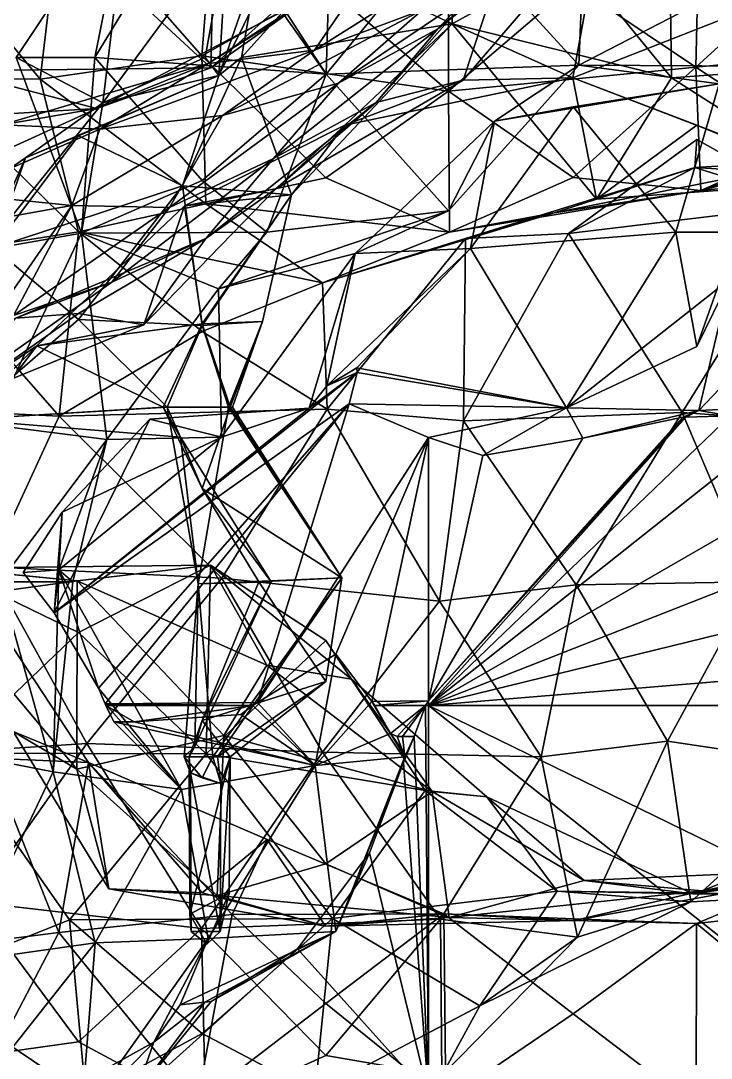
# Model space of a CAD drawing. Extents: x 290034 to 295698, y 4553723 to 4561693.
# Drawn here: x 291678.5 to 291748.8, y 4554154.4 to 4554260.2 of the extents above; entities that cross this region are included whole.
import ezdxf

# ---------------------------------------------------------------- set-up
doc = ezdxf.new("R2010")
doc.units = 0
doc.layers.add('Au_ppm_Pref_-_0_2', color=7, linetype='CONTINUOUS')

msp = doc.modelspace()

# ---------------------------------------------------------------- linework, layer by layer
at = {"layer": 'Au_ppm_Pref_-_0_2'}
for points in [[(291697.83, 4554255.37, 1787.47), (291684.32, 4554267.88, 1785.62), (291698.32, 4554277.61, 1783.55)], [(291697.83, 4554255.37, 1787.47), (291698.32, 4554277.61, 1783.55), (291711.94, 4554268.03, 1786.8)], [(291670.32, 4554277.29, 1783.1), (291684.32, 4554267.88, 1785.62), (291671.45, 4554255.06, 1787.2)], [(291696.91, 4554256.58, 1740.26), (291698.51, 4554276.82, 1735.89), (291682.65, 4554272.84, 1739.28)], [(291709.52, 4554263.73, 1736.72), (291698.51, 4554276.82, 1735.89), (291696.91, 4554256.58, 1740.26)], [(291722.54, 4554276.61, 1852.21), (291709.52, 4554265.98, 1849.89), (291722.4, 4554259.86, 1846.4)], [(291734.72, 4554266.65, 1849.66), (291722.54, 4554276.61, 1852.21), (291722.4, 4554259.86, 1846.4)], [(291709.56, 4554254.71, 1875.7), (291697.51, 4554273.41, 1876.83), (291710.19, 4554275.75, 1871.14)], [(291709.56, 4554254.71, 1875.7), (291710.19, 4554275.75, 1871.14), (291722.12, 4554270.07, 1875.43)], [(291747.71, 4554275.71, 1735.92), (291734.72, 4554263.85, 1736.76), (291747.22, 4554255.42, 1739.93)], [(291747.71, 4554275.71, 1735.92), (291747.22, 4554255.42, 1739.93), (291759.92, 4554267.04, 1737.82)], [(291698.64, 4554254.59, 1859.24), (291708.78, 4554275.21, 1859.02), (291699.5, 4554269.04, 1865.47)], [(291698.64, 4554254.59, 1859.24), (291702.65, 4554266.14, 1853.07), (291708.78, 4554275.21, 1859.02)], [(291678, 4554256.43, 1870.89), (291689.48, 4554273.7, 1870.89), (291685.99, 4554256.43, 1876.04)], [(291689.48, 4554273.7, 1870.89), (291678, 4554256.43, 1870.89), (291686.82, 4554251.79, 1864.58)], [(291689.48, 4554273.7, 1870.89), (291696.32, 4554273.4, 1876.83), (291685.99, 4554256.43, 1876.04)], [(291709.56, 4554254.71, 1875.7), (291685.99, 4554256.43, 1876.04), (291696.32, 4554273.4, 1876.83)], [(291689.48, 4554273.7, 1870.89), (291686.82, 4554251.79, 1864.58), (291699.5, 4554269.04, 1865.47)], [(291709.56, 4554254.71, 1875.7), (291696.32, 4554273.4, 1876.83), (291697.51, 4554273.41, 1876.83)], [(291709.52, 4554263.73, 1736.72), (291722.02, 4554252.99, 1739.16), (291722.07, 4554273.35, 1735.36)], [(291722.02, 4554252.99, 1739.16), (291734.72, 4554263.85, 1736.76), (291722.07, 4554273.35, 1735.36)], [(291666.45, 4554271.14, 1745.01), (291680.43, 4554254.2, 1745.34), (291682.65, 4554272.84, 1739.28)], [(291682.65, 4554272.84, 1739.28), (291680.43, 4554254.2, 1745.34), (291696.91, 4554256.58, 1740.26)], [(291668.31, 4554254.35, 1751.34), (291680.43, 4554254.2, 1745.34), (291666.45, 4554271.14, 1745.01)], [(291736.18, 4554271.43, 1823.73), (291727.6, 4554266.5, 1829.31), (291720.96, 4554259.35, 1823.21)], [(291736.18, 4554271.43, 1823.73), (291720.96, 4554259.35, 1823.21), (291728.29, 4554265.52, 1817.43)], [(291735.32, 4554255.63, 1876.6), (291709.56, 4554254.71, 1875.7), (291722.12, 4554270.07, 1875.43)], [(291735.32, 4554255.63, 1876.6), (291722.12, 4554270.07, 1875.43), (291735.82, 4554268.16, 1870.23)], [(291734.69, 4554254.36, 1841.66), (291723.51, 4554254.12, 1835.08), (291737.67, 4554270.57, 1834.05)], [(291737.67, 4554270.57, 1834.05), (291723.51, 4554254.12, 1835.08), (291727.6, 4554266.5, 1829.31)], [(291734.69, 4554254.36, 1841.66), (291737.67, 4554270.57, 1834.05), (291750.3, 4554260.47, 1838.01)], [(291699.5, 4554269.04, 1865.47), (291686.82, 4554251.79, 1864.58), (291697.25, 4554256.43, 1864.95)], [(291698.64, 4554254.59, 1859.24), (291699.5, 4554269.04, 1865.47), (291697.25, 4554256.43, 1864.95)], [(291697.83, 4554255.37, 1787.47), (291671.45, 4554255.06, 1787.2), (291684.32, 4554267.88, 1785.62)], [(291697.83, 4554255.37, 1787.47), (291711.94, 4554268.03, 1786.8), (291708.23, 4554262.76, 1793.45)], [(291735.32, 4554255.63, 1876.6), (291735.82, 4554268.16, 1870.23), (291748.59, 4554262.52, 1870.7)], [(291719.37, 4554261.29, 1811.6), (291708.37, 4554257.18, 1805.18), (291724.48, 4554267.34, 1804.36)], [(291724.48, 4554267.34, 1804.36), (291708.37, 4554257.18, 1805.18), (291714.85, 4554266.71, 1799.62)], [(291744.59, 4554266.88, 1854.24), (291734.72, 4554266.65, 1849.66), (291744.76, 4554254.33, 1849.03)], [(291761.19, 4554255.53, 1853.25), (291749.7, 4554263.57, 1860.27), (291744.59, 4554266.88, 1854.24)], [(291761.19, 4554255.53, 1853.25), (291744.59, 4554266.88, 1854.24), (291744.76, 4554254.33, 1849.03)], [(291759.92, 4554267.04, 1737.82), (291747.22, 4554255.42, 1739.93), (291770.73, 4554257.72, 1740.55)], [(291697.53, 4554255.82, 1799.41), (291714.85, 4554266.71, 1799.62), (291708.37, 4554257.18, 1805.18)], [(291697.53, 4554255.82, 1799.41), (291708.23, 4554262.76, 1793.45), (291714.85, 4554266.71, 1799.62)], [(291698.64, 4554254.59, 1859.24), (291700.93, 4554256.43, 1851.84), (291702.65, 4554266.14, 1853.07)], [(291709.52, 4554265.98, 1849.89), (291702.65, 4554266.14, 1853.07), (291700.93, 4554256.43, 1851.84)], [(291700.93, 4554256.43, 1851.84), (291722.4, 4554259.86, 1846.4), (291709.52, 4554265.98, 1849.89)], [(291723.51, 4554254.12, 1835.08), (291714.66, 4554251.84, 1828.45), (291727.6, 4554266.5, 1829.31)], [(291727.6, 4554266.5, 1829.31), (291714.66, 4554251.84, 1828.45), (291720.96, 4554259.35, 1823.21)], [(291744.76, 4554254.33, 1849.03), (291734.72, 4554266.65, 1849.66), (291722.4, 4554259.86, 1846.4)], [(291710.83, 4554253.81, 1817.23), (291719.37, 4554261.29, 1811.6), (291728.29, 4554265.52, 1817.43)], [(291728.29, 4554265.52, 1817.43), (291720.96, 4554259.35, 1823.21), (291710.83, 4554253.81, 1817.23)], [(291696.91, 4554256.58, 1740.26), (291722.02, 4554252.99, 1739.16), (291709.52, 4554263.73, 1736.72)], [(291747.22, 4554255.42, 1739.93), (291734.72, 4554263.85, 1736.76), (291722.02, 4554252.99, 1739.16)], [(291697.83, 4554255.37, 1787.47), (291708.23, 4554262.76, 1793.45), (291686.19, 4554251.21, 1793.37)], [(291697.53, 4554255.82, 1799.41), (291686.19, 4554251.21, 1793.37), (291708.23, 4554262.76, 1793.45)], [(291748.59, 4554262.52, 1870.7), (291771.26, 4554262.87, 1870.9), (291760.38, 4554255.49, 1876.76)], [(291735.32, 4554255.63, 1876.6), (291748.59, 4554262.52, 1870.7), (291760.38, 4554255.49, 1876.76)], [(291699, 4554250.51, 1810.5), (291719.37, 4554261.29, 1811.6), (291710.83, 4554253.81, 1817.23)], [(291719.37, 4554261.29, 1811.6), (291699, 4554250.51, 1810.5), (291708.37, 4554257.18, 1805.18)], [(291722.4, 4554259.86, 1846.4), (291700.93, 4554256.43, 1851.84), (291706.04, 4554242.41, 1846.35)], [(291711.48, 4554249.52, 1839.81), (291722.4, 4554259.86, 1846.4), (291706.04, 4554242.41, 1846.35)], [(291734.69, 4554254.36, 1841.66), (291722.4, 4554259.86, 1846.4), (291711.48, 4554249.52, 1839.81)], [(291734.69, 4554254.36, 1841.66), (291737.11, 4554241.99, 1847.13), (291722.4, 4554259.86, 1846.4)], [(291737.11, 4554241.99, 1847.13), (291744.76, 4554254.33, 1849.03), (291722.4, 4554259.86, 1846.4)], [(291734.69, 4554254.36, 1841.66), (291750.3, 4554260.47, 1838.01), (291753.37, 4554247.17, 1841.19)], [(291714.66, 4554251.84, 1828.45), (291704.2, 4554246.14, 1823.37), (291720.96, 4554259.35, 1823.21)], [(291704.2, 4554246.14, 1823.37), (291710.83, 4554253.81, 1817.23), (291720.96, 4554259.35, 1823.21)], [(291770.73, 4554257.72, 1740.55), (291747.22, 4554255.42, 1739.93), (291759.92, 4554247.12, 1743.06)], [(291684.63, 4554238.5, 1870.83), (291678, 4554256.43, 1870.89), (291685.99, 4554256.43, 1876.04)], [(291678, 4554256.43, 1870.89), (291684.63, 4554238.5, 1870.83), (291686.82, 4554251.79, 1864.58)], [(291697.3, 4554241.52, 1746.91), (291696.91, 4554256.58, 1740.26), (291680.43, 4554254.2, 1745.34)], [(291684.63, 4554238.5, 1870.83), (291685.99, 4554256.43, 1876.04), (291696.92, 4554243.9, 1875.07)], [(291696.92, 4554243.9, 1875.07), (291685.99, 4554256.43, 1876.04), (291709.56, 4554254.71, 1875.7)], [(291697.53, 4554255.82, 1799.41), (291708.37, 4554257.18, 1805.18), (291686.51, 4554249.12, 1804.15)], [(291686.51, 4554249.12, 1804.15), (291708.37, 4554257.18, 1805.18), (291699, 4554250.51, 1810.5)], [(291698.64, 4554254.59, 1859.24), (291697.25, 4554256.43, 1864.95), (291686.82, 4554251.79, 1864.58)], [(291698.64, 4554254.59, 1859.24), (291694.94, 4554243.34, 1852.93), (291700.93, 4554256.43, 1851.84)], [(291706.04, 4554242.41, 1846.35), (291700.93, 4554256.43, 1851.84), (291694.94, 4554243.34, 1852.93)], [(291709.52, 4554244.15, 1742.07), (291722.02, 4554252.99, 1739.16), (291696.91, 4554256.58, 1740.26)], [(291697.3, 4554241.52, 1746.91), (291709.52, 4554244.15, 1742.07), (291696.91, 4554256.58, 1740.26)], [(291697.83, 4554255.37, 1787.47), (291686.19, 4554251.21, 1793.37), (291671.45, 4554255.06, 1787.2)], [(291697.53, 4554255.82, 1799.41), (291686.51, 4554249.12, 1804.15), (291676.57, 4554249.57, 1799.62)], [(291697.53, 4554255.82, 1799.41), (291676.57, 4554249.57, 1799.62), (291686.19, 4554251.21, 1793.37)], [(291735.32, 4554255.63, 1876.6), (291722.04, 4554240.79, 1877.01), (291709.56, 4554254.71, 1875.7)], [(291747.22, 4554255.42, 1739.93), (291722.02, 4554252.99, 1739.16), (291734.72, 4554244.18, 1742.08)], [(291735.32, 4554255.63, 1876.6), (291726.72, 4554249.92, 1882.77), (291722.04, 4554240.79, 1877.01)], [(291735.32, 4554255.63, 1876.6), (291749.62, 4554253.75, 1882.41), (291726.72, 4554249.92, 1882.77)], [(291747.73, 4554242.88, 1746.57), (291747.22, 4554255.42, 1739.93), (291734.72, 4554244.18, 1742.08)], [(291735.32, 4554255.63, 1876.6), (291760.38, 4554255.49, 1876.76), (291749.62, 4554253.75, 1882.41)], [(291761.19, 4554255.53, 1853.25), (291744.76, 4554254.33, 1849.03), (291761.4, 4554243.7, 1845.99)], [(291759.92, 4554247.12, 1743.06), (291747.22, 4554255.42, 1739.93), (291747.73, 4554242.88, 1746.57)], [(291686.19, 4554251.21, 1793.37), (291659.91, 4554249.65, 1794.38), (291671.45, 4554255.06, 1787.2)], [(291668.31, 4554254.35, 1751.34), (291668.12, 4554236.12, 1757.31), (291684.33, 4554238.65, 1752.11)], [(291684.33, 4554238.65, 1752.11), (291680.43, 4554254.2, 1745.34), (291668.31, 4554254.35, 1751.34)], [(291698.64, 4554254.59, 1859.24), (291686.82, 4554251.79, 1864.58), (291678.95, 4554246.21, 1859.01)], [(291698.64, 4554254.59, 1859.24), (291678.95, 4554246.21, 1859.01), (291684.32, 4554248.42, 1855.74)], [(291684.33, 4554238.65, 1752.11), (291697.3, 4554241.52, 1746.91), (291680.43, 4554254.2, 1745.34)], [(291698.64, 4554254.59, 1859.24), (291684.32, 4554248.42, 1855.74), (291694.94, 4554243.34, 1852.93)], [(291703.54, 4554238.61, 1873.71), (291696.92, 4554243.9, 1875.07), (291709.56, 4554254.71, 1875.7)], [(291709.56, 4554254.71, 1875.7), (291722.04, 4554240.79, 1877.01), (291703.54, 4554238.61, 1873.71)], [(291734.69, 4554254.36, 1841.66), (291711.48, 4554249.52, 1839.81), (291723.51, 4554254.12, 1835.08)], [(291734.69, 4554254.36, 1841.66), (291747.32, 4554249.51, 1844.82), (291737.11, 4554241.99, 1847.13)], [(291734.69, 4554254.36, 1841.66), (291753.37, 4554247.17, 1841.19), (291747.32, 4554249.51, 1844.82)], [(291761.4, 4554243.7, 1845.99), (291744.76, 4554254.33, 1849.03), (291737.11, 4554241.99, 1847.13)], [(291710.83, 4554253.81, 1817.23), (291704.2, 4554246.14, 1823.37), (291693.61, 4554241.13, 1817.92)], [(291710.83, 4554253.81, 1817.23), (291693.61, 4554241.13, 1817.92), (291699, 4554250.51, 1810.5)], [(291704.44, 4554243.04, 1834.37), (291723.51, 4554254.12, 1835.08), (291711.48, 4554249.52, 1839.81)], [(291723.51, 4554254.12, 1835.08), (291704.44, 4554243.04, 1834.37), (291714.66, 4554251.84, 1828.45)], [(291749.62, 4554253.75, 1882.41), (291734.72, 4554251.38, 1887.02), (291726.72, 4554249.92, 1882.77)], [(291745.21, 4554238.61, 1887.71), (291734.72, 4554251.38, 1887.02), (291749.62, 4554253.75, 1882.41)], [(291751.43, 4554238.61, 1886.77), (291745.21, 4554238.61, 1887.71), (291749.62, 4554253.75, 1882.41)], [(291722.12, 4554238.61, 1746.16), (291722.02, 4554252.99, 1739.16), (291709.52, 4554244.15, 1742.07)], [(291734.72, 4554244.18, 1742.08), (291722.02, 4554252.99, 1739.16), (291722.12, 4554238.61, 1746.16)], [(291686.19, 4554251.21, 1793.37), (291671.72, 4554244.64, 1795.69), (291659.91, 4554249.65, 1794.38)], [(291686.19, 4554251.21, 1793.37), (291676.57, 4554249.57, 1799.62), (291671.72, 4554244.64, 1795.69)], [(291684.63, 4554238.5, 1870.83), (291674.74, 4554236.78, 1864.29), (291686.82, 4554251.79, 1864.58)], [(291674.74, 4554236.78, 1864.29), (291678.95, 4554246.21, 1859.01), (291686.82, 4554251.79, 1864.58)], [(291714.66, 4554251.84, 1828.45), (291704.44, 4554243.04, 1834.37), (291697.31, 4554237.96, 1829.39)], [(291714.66, 4554251.84, 1828.45), (291697.31, 4554237.96, 1829.39), (291704.2, 4554246.14, 1823.37)], [(291745.21, 4554238.61, 1887.71), (291724.28, 4554236.94, 1887.13), (291734.72, 4554251.38, 1887.02)], [(291724.28, 4554236.94, 1887.13), (291726.72, 4554249.92, 1882.77), (291734.72, 4554251.38, 1887.02)], [(291683.65, 4554241.32, 1811.84), (291699, 4554250.51, 1810.5), (291693.61, 4554241.13, 1817.92)], [(291699, 4554250.51, 1810.5), (291683.65, 4554241.32, 1811.84), (291686.51, 4554249.12, 1804.15)], [(291724.28, 4554236.94, 1887.13), (291712.52, 4554236.43, 1882.33), (291726.72, 4554249.92, 1882.77)], [(291726.72, 4554249.92, 1882.77), (291712.52, 4554236.43, 1882.33), (291722.04, 4554240.79, 1877.01)], [(291686.51, 4554249.12, 1804.15), (291671.58, 4554242.57, 1805.42), (291676.57, 4554249.57, 1799.62)], [(291671.58, 4554242.57, 1805.42), (291686.51, 4554249.12, 1804.15), (291683.65, 4554241.32, 1811.84)], [(291704.44, 4554243.04, 1834.37), (291711.48, 4554249.52, 1839.81), (291695.15, 4554241.3, 1841.21)], [(291711.48, 4554249.52, 1839.81), (291706.04, 4554242.41, 1846.35), (291695.15, 4554241.3, 1841.21)], [(291747.32, 4554249.51, 1844.82), (291761.4, 4554243.7, 1845.99), (291737.11, 4554241.99, 1847.13)], [(291747.32, 4554249.51, 1844.82), (291753.37, 4554247.17, 1841.19), (291761.4, 4554243.7, 1845.99)], [(291678.95, 4554246.21, 1859.01), (291675.71, 4554237.02, 1853.56), (291684.32, 4554248.42, 1855.74)], [(291694.94, 4554243.34, 1852.93), (291684.32, 4554248.42, 1855.74), (291675.71, 4554237.02, 1853.56)], [(291759.04, 4554241.47, 1764.69), (291747.32, 4554248.06, 1761.19), (291734.26, 4554238.48, 1763.87)], [(291734.26, 4554238.48, 1763.87), (291747.32, 4554248.06, 1761.19), (291747.14, 4554245.22, 1757.35)], [(291759.04, 4554241.47, 1764.69), (291747.14, 4554245.22, 1757.35), (291747.32, 4554248.06, 1761.19)], [(291747.73, 4554242.88, 1746.57), (291759.92, 4554248.31, 1748.87), (291772.65, 4554245.26, 1746.71)], [(291747.73, 4554242.88, 1746.57), (291759.87, 4554245.96, 1752.94), (291759.92, 4554248.31, 1748.87)], [(291759.92, 4554247.12, 1743.06), (291747.73, 4554242.88, 1746.57), (291772.65, 4554245.26, 1746.71)], [(291674.74, 4554236.78, 1864.29), (291665.02, 4554236.64, 1859.01), (291678.95, 4554246.21, 1859.01)], [(291678.95, 4554246.21, 1859.01), (291665.02, 4554236.64, 1859.01), (291675.71, 4554237.02, 1853.56)], [(291697.31, 4554237.96, 1829.39), (291687.74, 4554233.52, 1823.4), (291704.2, 4554246.14, 1823.37)], [(291687.74, 4554233.52, 1823.4), (291693.61, 4554241.13, 1817.92), (291704.2, 4554246.14, 1823.37)], [(291747.14, 4554245.22, 1757.35), (291759.87, 4554245.96, 1752.94), (291732.8, 4554240.59, 1752.14)], [(291732.8, 4554240.59, 1752.14), (291759.87, 4554245.96, 1752.94), (291747.73, 4554242.88, 1746.57)], [(291747.14, 4554245.22, 1757.35), (291772.2, 4554243.66, 1758.09), (291759.87, 4554245.96, 1752.94)], [(291734.26, 4554238.48, 1763.87), (291747.14, 4554245.22, 1757.35), (291723.78, 4554237.98, 1757.53)], [(291747.14, 4554245.22, 1757.35), (291732.8, 4554240.59, 1752.14), (291723.78, 4554237.98, 1757.53)], [(291759.04, 4554241.47, 1764.69), (291772.2, 4554243.66, 1758.09), (291747.14, 4554245.22, 1757.35)], [(291684.63, 4554238.5, 1870.83), (291696.92, 4554243.9, 1875.07), (291703.54, 4554238.61, 1873.71)], [(291722.12, 4554238.61, 1746.16), (291709.52, 4554244.15, 1742.07), (291697.3, 4554241.52, 1746.91)], [(291734.72, 4554244.18, 1742.08), (291722.12, 4554238.61, 1746.16), (291747.73, 4554242.88, 1746.57)], [(291661.6, 4554237.4, 1810.41), (291671.58, 4554242.57, 1805.42), (291683.65, 4554241.32, 1811.84)], [(291675.71, 4554237.02, 1853.56), (291684.32, 4554229.73, 1850.09), (291694.94, 4554243.34, 1852.93)], [(291696.92, 4554229.09, 1849.9), (291694.94, 4554243.34, 1852.93), (291684.32, 4554229.73, 1850.09)], [(291695.15, 4554241.3, 1841.21), (291691, 4554229.17, 1835.25), (291704.44, 4554243.04, 1834.37)], [(291697.31, 4554237.96, 1829.39), (291704.44, 4554243.04, 1834.37), (291691, 4554229.17, 1835.25)], [(291696.92, 4554229.09, 1849.9), (291706.04, 4554242.41, 1846.35), (291694.94, 4554243.34, 1852.93)], [(291732.8, 4554240.59, 1752.14), (291747.73, 4554242.88, 1746.57), (291722.12, 4554238.61, 1746.16)], [(291709.18, 4554233.46, 1751.58), (291697.3, 4554241.52, 1746.91), (291684.33, 4554238.65, 1752.11)], [(291696.92, 4554229.28, 1844.3), (291695.15, 4554241.3, 1841.21), (291706.04, 4554242.41, 1846.35)], [(291696.92, 4554229.09, 1849.9), (291703.08, 4554229.51, 1847.13), (291706.04, 4554242.41, 1846.35)], [(291696.92, 4554229.28, 1844.3), (291706.04, 4554242.41, 1846.35), (291703.08, 4554229.51, 1847.13)], [(291722.12, 4554238.61, 1746.16), (291697.3, 4554241.52, 1746.91), (291709.18, 4554233.46, 1751.58)], [(291745.83, 4554220.24, 1766.34), (291759.04, 4554241.47, 1764.69), (291734.26, 4554238.48, 1763.87)], [(291745.83, 4554220.24, 1766.34), (291761.49, 4554219.07, 1768.2), (291759.04, 4554241.47, 1764.69)], [(291683.65, 4554241.32, 1811.84), (291669.71, 4554221.26, 1811.49), (291661.6, 4554237.4, 1810.41)], [(291677.73, 4554230.12, 1817.43), (291669.71, 4554221.26, 1811.49), (291683.65, 4554241.32, 1811.84)], [(291677.73, 4554230.12, 1817.43), (291683.65, 4554241.32, 1811.84), (291693.61, 4554241.13, 1817.92)], [(291677.73, 4554230.12, 1817.43), (291693.61, 4554241.13, 1817.92), (291687.74, 4554233.52, 1823.4)], [(291680.1, 4554227.04, 1841.14), (291695.15, 4554241.3, 1841.21), (291696.92, 4554229.28, 1844.3)], [(291680.1, 4554227.04, 1841.14), (291691, 4554229.17, 1835.25), (291695.15, 4554241.3, 1841.21)], [(291712.52, 4554236.43, 1882.33), (291698.61, 4554232.86, 1875.7), (291722.04, 4554240.79, 1877.01)], [(291722.04, 4554240.79, 1877.01), (291698.61, 4554232.86, 1875.7), (291703.54, 4554238.61, 1873.71)], [(291709.18, 4554233.46, 1751.58), (291723.78, 4554237.98, 1757.53), (291732.8, 4554240.59, 1752.14)], [(291732.8, 4554240.59, 1752.14), (291722.12, 4554238.61, 1746.16), (291709.18, 4554233.46, 1751.58)], [(291684.33, 4554238.65, 1752.11), (291668.12, 4554236.12, 1757.31), (291682.36, 4554219.86, 1756.85)], [(291674.74, 4554236.78, 1864.29), (291684.63, 4554238.5, 1870.83), (291675.44, 4554218.97, 1870.44)], [(291687.23, 4554217.5, 1875.82), (291675.44, 4554218.97, 1870.44), (291684.63, 4554238.5, 1870.83)], [(291684.33, 4554238.65, 1752.11), (291682.36, 4554219.86, 1756.85), (291696.92, 4554228.49, 1754.67)], [(291696.92, 4554228.49, 1754.67), (291709.18, 4554233.46, 1751.58), (291684.33, 4554238.65, 1752.11)], [(291703.54, 4554238.61, 1873.71), (291698.61, 4554232.86, 1875.7), (291684.63, 4554238.5, 1870.83)], [(291698.61, 4554232.86, 1875.7), (291687.23, 4554217.5, 1875.82), (291684.63, 4554238.5, 1870.83)], [(291723.57, 4554219.4, 1763.33), (291745.83, 4554220.24, 1766.34), (291734.26, 4554238.48, 1763.87)], [(291734.26, 4554238.48, 1763.87), (291723.78, 4554237.98, 1757.53), (291723.57, 4554219.4, 1763.33)], [(291734.06, 4554220.72, 1888.45), (291724.28, 4554236.94, 1887.13), (291745.21, 4554238.61, 1887.71)], [(291734.06, 4554220.72, 1888.45), (291745.21, 4554238.61, 1887.71), (291747.32, 4554226.96, 1884.82)], [(291751.43, 4554238.61, 1886.77), (291747.32, 4554226.96, 1884.82), (291745.21, 4554238.61, 1887.71)], [(291750.7, 4554233.84, 1888.71), (291747.32, 4554226.96, 1884.82), (291751.43, 4554238.61, 1886.77)], [(291677.91, 4554229.86, 1829.31), (291697.31, 4554237.96, 1829.39), (291684.32, 4554230.33, 1832.49)], [(291697.31, 4554237.96, 1829.39), (291677.91, 4554229.86, 1829.31), (291687.74, 4554233.52, 1823.4)], [(291691, 4554229.17, 1835.25), (291684.32, 4554230.33, 1832.49), (291697.31, 4554237.96, 1829.39)], [(291723.78, 4554237.98, 1757.53), (291709.18, 4554233.46, 1751.58), (291709.68, 4554220.59, 1757.97)], [(291723.57, 4554219.4, 1763.33), (291723.78, 4554237.98, 1757.53), (291709.68, 4554220.59, 1757.97)], [(291672.57, 4554219.52, 1847.08), (291684.32, 4554229.73, 1850.09), (291675.71, 4554237.02, 1853.56)], [(291698.91, 4554217.72, 1882.24), (291698.61, 4554232.86, 1875.7), (291712.52, 4554236.43, 1882.33)], [(291698.91, 4554217.72, 1882.24), (291712.52, 4554236.43, 1882.33), (291707.83, 4554220.69, 1888)], [(291709.62, 4554222.97, 1888.12), (291707.83, 4554220.69, 1888), (291712.52, 4554236.43, 1882.33)], [(291724.28, 4554236.94, 1887.13), (291712.69, 4554224.79, 1888.49), (291709.62, 4554222.97, 1888.12)], [(291724.28, 4554236.94, 1887.13), (291709.62, 4554222.97, 1888.12), (291712.52, 4554236.43, 1882.33)], [(291734.06, 4554220.72, 1888.45), (291712.69, 4554224.79, 1888.49), (291724.28, 4554236.94, 1887.13)], [(291663.82, 4554220.79, 1760.25), (291682.36, 4554219.86, 1756.85), (291668.12, 4554236.12, 1757.31)], [(291773.43, 4554221.66, 1894.26), (291747.54, 4554220.43, 1894.6), (291761.59, 4554235.18, 1892.71)], [(291747.54, 4554220.43, 1894.6), (291750.7, 4554233.84, 1888.71), (291761.59, 4554235.18, 1892.71)], [(291677.73, 4554230.12, 1817.43), (291687.74, 4554233.52, 1823.4), (291670.75, 4554221.5, 1823.65)], [(291687.74, 4554233.52, 1823.4), (291677.91, 4554229.86, 1829.31), (291670.75, 4554221.5, 1823.65)], [(291709.68, 4554220.59, 1757.97), (291709.18, 4554233.46, 1751.58), (291696.92, 4554228.49, 1754.67)], [(291734.06, 4554220.72, 1888.45), (291750.7, 4554233.84, 1888.71), (291747.54, 4554220.43, 1894.6)], [(291734.06, 4554220.72, 1888.45), (291747.32, 4554226.96, 1884.82), (291750.7, 4554233.84, 1888.71)], [(291698.91, 4554217.72, 1882.24), (291687.23, 4554217.5, 1875.82), (291698.61, 4554232.86, 1875.7)], [(291677.91, 4554229.86, 1829.31), (291684.32, 4554230.33, 1832.49), (291671.23, 4554221.08, 1835.09)], [(291684.32, 4554230.33, 1832.49), (291691, 4554229.17, 1835.25), (291671.23, 4554221.08, 1835.09)], [(291680.1, 4554227.04, 1841.14), (291671.23, 4554221.08, 1835.09), (291691, 4554229.17, 1835.25)], [(291672.57, 4554219.52, 1847.08), (291693.38, 4554220.79, 1848.8), (291684.32, 4554229.73, 1850.09)], [(291680.1, 4554227.04, 1841.14), (291696.92, 4554229.28, 1844.3), (291692.97, 4554220.79, 1845.27)], [(291696.92, 4554229.09, 1849.9), (291684.32, 4554229.73, 1850.09), (291693.38, 4554220.79, 1848.8)], [(291692.97, 4554220.79, 1845.27), (291696.92, 4554229.28, 1844.3), (291699.78, 4554220.79, 1845.78)], [(291699.62, 4554220.79, 1848.4), (291696.92, 4554229.09, 1849.9), (291693.38, 4554220.79, 1848.8)], [(291703.08, 4554229.51, 1847.13), (291696.92, 4554229.09, 1849.9), (291699.62, 4554220.79, 1848.4)], [(291703.08, 4554229.51, 1847.13), (291699.78, 4554220.79, 1845.78), (291696.92, 4554229.28, 1844.3)], [(291703.08, 4554229.51, 1847.13), (291699.62, 4554220.79, 1848.4), (291700.01, 4554220.79, 1847.13)], [(291700.01, 4554220.79, 1847.13), (291699.78, 4554220.79, 1845.78), (291703.08, 4554229.51, 1847.13)], [(291709.68, 4554220.59, 1757.97), (291696.92, 4554228.49, 1754.67), (291682.36, 4554219.86, 1756.85)], [(291672.57, 4554219.52, 1847.08), (291664.72, 4554206.71, 1841.19), (291680.1, 4554227.04, 1841.14)], [(291680.1, 4554227.04, 1841.14), (291664.72, 4554206.71, 1841.19), (291671.23, 4554221.08, 1835.09)], [(291672.57, 4554219.52, 1847.08), (291680.1, 4554227.04, 1841.14), (291692.97, 4554220.79, 1845.27)], [(291712.69, 4554224.79, 1888.49), (291712.74, 4554224.31, 1888.53), (291709.62, 4554222.97, 1888.12)], [(291734.06, 4554220.72, 1888.45), (291712.74, 4554224.31, 1888.53), (291712.69, 4554224.79, 1888.49)], [(291707.83, 4554220.69, 1888), (291712.74, 4554224.31, 1888.53), (291681.86, 4554199.81, 1885.29)], [(291681.86, 4554199.81, 1885.29), (291712.74, 4554224.31, 1888.53), (291711.91, 4554221.11, 1888.85)], [(291709.62, 4554222.97, 1888.12), (291712.74, 4554224.31, 1888.53), (291707.83, 4554220.69, 1888)], [(291734.06, 4554220.72, 1888.45), (291711.91, 4554221.11, 1888.85), (291712.74, 4554224.31, 1888.53)], [(291773.43, 4554221.66, 1894.26), (291750.72, 4554219.9, 1896.26), (291747.54, 4554220.43, 1894.6)], [(291682.36, 4554219.86, 1756.85), (291663.82, 4554220.79, 1760.25), (291675.28, 4554204.52, 1758.56)], [(291672.57, 4554219.52, 1847.08), (291694.74, 4554217.71, 1847.13), (291693.38, 4554220.79, 1848.8)], [(291672.57, 4554219.52, 1847.08), (291692.97, 4554220.79, 1845.27), (291694.74, 4554217.71, 1847.13)], [(291711.91, 4554221.11, 1888.85), (291686.36, 4554192.15, 1887.53), (291681.86, 4554199.81, 1885.29)], [(291707.83, 4554220.69, 1888), (291681.86, 4554199.81, 1885.29), (291691.62, 4554219.57, 1885.39)], [(291709.68, 4554220.59, 1757.97), (291682.36, 4554219.86, 1756.85), (291698.95, 4554203.36, 1757.02)], [(291687.06, 4554190.55, 1887.94), (291686.36, 4554192.15, 1887.53), (291711.91, 4554221.11, 1888.85)], [(291687.06, 4554190.55, 1887.94), (291711.91, 4554221.11, 1888.85), (291702.57, 4554190.68, 1891.49)], [(291691.62, 4554219.57, 1885.39), (291698.91, 4554217.72, 1882.24), (291707.83, 4554220.69, 1888)], [(291694.74, 4554217.71, 1847.13), (291692.97, 4554220.79, 1845.27), (291696.92, 4554212.49, 1844.36)], [(291696.92, 4554212.49, 1844.36), (291692.97, 4554220.79, 1845.27), (291699.78, 4554220.79, 1845.78)], [(291693.38, 4554220.79, 1848.8), (291694.74, 4554217.71, 1847.13), (291696.53, 4554202.79, 1853.31)], [(291696.53, 4554202.79, 1853.31), (291699.62, 4554220.79, 1848.4), (291693.38, 4554220.79, 1848.8)], [(291711.16, 4554203.38, 1847.32), (291699.62, 4554220.79, 1848.4), (291696.53, 4554202.79, 1853.31)], [(291696.92, 4554212.49, 1844.36), (291699.78, 4554220.79, 1845.78), (291711.16, 4554203.38, 1847.32)], [(291709.68, 4554220.59, 1757.97), (291698.95, 4554203.36, 1757.02), (291721.12, 4554201.01, 1759.17)], [(291711.16, 4554203.38, 1847.32), (291700.01, 4554220.79, 1847.13), (291699.62, 4554220.79, 1848.4)], [(291711.16, 4554203.38, 1847.32), (291699.78, 4554220.79, 1845.78), (291700.01, 4554220.79, 1847.13)], [(291711.91, 4554221.11, 1888.85), (291720, 4554217.7, 1891.24), (291702.57, 4554190.68, 1891.49)], [(291723.57, 4554219.4, 1763.33), (291709.68, 4554220.59, 1757.97), (291721.12, 4554201.01, 1759.17)], [(291734.06, 4554220.72, 1888.45), (291720, 4554217.7, 1891.24), (291711.91, 4554221.11, 1888.85)], [(291734.06, 4554220.72, 1888.45), (291725.54, 4554215.86, 1892.5), (291720, 4554217.7, 1891.24)], [(291725.54, 4554215.86, 1892.5), (291734.06, 4554220.72, 1888.45), (291735.72, 4554217.64, 1894)], [(291734.06, 4554220.72, 1888.45), (291747.54, 4554220.43, 1894.6), (291735.72, 4554217.64, 1894)], [(291747.54, 4554220.43, 1894.6), (291745.91, 4554219.77, 1895.44), (291735.72, 4554217.64, 1894)], [(291745.91, 4554219.77, 1895.44), (291747.54, 4554220.43, 1894.6), (291746.09, 4554219.77, 1895.47)], [(291746.09, 4554219.77, 1895.47), (291747.54, 4554220.43, 1894.6), (291746.2, 4554219.77, 1895.49)], [(291746.2, 4554219.77, 1895.49), (291747.54, 4554220.43, 1894.6), (291750.72, 4554219.9, 1896.26)], [(291675.28, 4554204.52, 1758.56), (291698.95, 4554203.36, 1757.02), (291682.36, 4554219.86, 1756.85)], [(291682.68, 4554210.08, 1884.64), (291691.62, 4554219.57, 1885.39), (291681.86, 4554199.81, 1885.29)], [(291682.68, 4554210.08, 1884.64), (291698.91, 4554217.72, 1882.24), (291691.62, 4554219.57, 1885.39)], [(291756.94, 4554219.71, 1897.37), (291720, 4554190.39, 1895.54), (291750.72, 4554219.9, 1896.26)], [(291720, 4554190.39, 1895.54), (291746.2, 4554219.77, 1895.49), (291750.72, 4554219.9, 1896.26)], [(291735.72, 4554217.64, 1894), (291745.91, 4554219.77, 1895.44), (291720, 4554190.84, 1895.47)], [(291745.91, 4554219.77, 1895.44), (291746.09, 4554219.77, 1895.47), (291720, 4554190.84, 1895.47)], [(291720, 4554190.84, 1895.47), (291746.09, 4554219.77, 1895.47), (291746.2, 4554219.77, 1895.49)], [(291720, 4554190.84, 1895.47), (291746.2, 4554219.77, 1895.49), (291720, 4554190.39, 1895.54)], [(291762.13, 4554214.7, 1900.8), (291720, 4554190.39, 1895.54), (291756.94, 4554219.71, 1897.37)], [(291723.57, 4554219.4, 1763.33), (291721.12, 4554201.01, 1759.17), (291735.03, 4554202.69, 1763.76)], [(291735.03, 4554202.69, 1763.76), (291745.83, 4554220.24, 1766.34), (291723.57, 4554219.4, 1763.33)], [(291745.83, 4554220.24, 1766.34), (291735.03, 4554202.69, 1763.76), (291753.16, 4554202.98, 1767.17)], [(291745.83, 4554220.24, 1766.34), (291753.16, 4554202.98, 1767.17), (291761.49, 4554219.07, 1768.2)], [(291676.34, 4554202.98, 1872.13), (291675.44, 4554218.97, 1870.44), (291687.23, 4554217.5, 1875.82)], [(291683.75, 4554202.98, 1876.83), (291676.34, 4554202.98, 1872.13), (291687.23, 4554217.5, 1875.82)], [(291682.68, 4554210.08, 1884.64), (291682.34, 4554204.19, 1882.44), (291698.91, 4554217.72, 1882.24)], [(291698.91, 4554217.72, 1882.24), (291682.34, 4554204.19, 1882.44), (291687.23, 4554217.5, 1875.82)], [(291683.75, 4554202.98, 1876.83), (291687.23, 4554217.5, 1875.82), (291682.34, 4554204.19, 1882.44)], [(291694.74, 4554217.71, 1847.13), (291703.97, 4554202.98, 1847.13), (291696.53, 4554202.79, 1853.31)], [(291703.97, 4554202.98, 1847.13), (291694.74, 4554217.71, 1847.13), (291696.92, 4554212.49, 1844.36)], [(291702.57, 4554190.68, 1891.49), (291720, 4554217.7, 1891.24), (291710.54, 4554195.62, 1892.54)], [(291714.23, 4554190.79, 1894.15), (291710.54, 4554195.62, 1892.54), (291720, 4554217.7, 1891.24)], [(291720, 4554217.7, 1891.24), (291720, 4554190.84, 1895.47), (291714.23, 4554190.79, 1894.15)], [(291720, 4554217.7, 1891.24), (291725.54, 4554215.86, 1892.5), (291720, 4554190.84, 1895.47)], [(291725.54, 4554215.86, 1892.5), (291735.72, 4554217.64, 1894), (291720, 4554190.84, 1895.47)], [(291768.08, 4554209.26, 1904.62), (291720, 4554190.39, 1895.54), (291762.13, 4554214.7, 1900.8)], [(291703.97, 4554202.98, 1847.13), (291696.92, 4554212.49, 1844.36), (291702.71, 4554202.98, 1843.92)], [(291696.92, 4554212.49, 1844.36), (291711.16, 4554203.38, 1847.32), (291702.71, 4554202.98, 1843.92)], [(291682.68, 4554210.08, 1884.64), (291681.86, 4554199.81, 1885.29), (291678.7, 4554203.94, 1884.45)], [(291678.7, 4554203.94, 1884.45), (291682.34, 4554204.19, 1882.44), (291682.68, 4554210.08, 1884.64)], [(291768.08, 4554209.26, 1904.62), (291769.52, 4554202.5, 1907.43), (291720, 4554190.39, 1895.54)], [(291684.19, 4554203.1, 1788.3), (291658.54, 4554205.59, 1787.74), (291669.72, 4554201.13, 1793.84)], [(291684.19, 4554203.1, 1788.3), (291670.82, 4554204.38, 1781.45), (291658.54, 4554205.59, 1787.74)], [(291664.16, 4554185.16, 1760.41), (291685.18, 4554186.52, 1758.56), (291675.28, 4554204.52, 1758.56)], [(291684.32, 4554197.83, 1777.57), (291670.82, 4554204.38, 1781.45), (291697.77, 4554204.68, 1781.37)], [(291697.77, 4554204.68, 1781.37), (291670.82, 4554204.38, 1781.45), (291684.19, 4554203.1, 1788.3)], [(291672.1, 4554204.68, 1805.47), (291675.27, 4554185.03, 1812.54), (291685.34, 4554184.56, 1805.94)], [(291672.1, 4554204.68, 1805.47), (291685.34, 4554184.56, 1805.94), (291677.69, 4554187.72, 1799.62)], [(291675.28, 4554204.52, 1758.56), (291685.18, 4554186.52, 1758.56), (291698.95, 4554203.36, 1757.02)], [(291684.19, 4554203.1, 1788.3), (291703.53, 4554194.5, 1787.74), (291697.77, 4554204.68, 1781.37)], [(291697.35, 4554185.44, 1775.78), (291684.32, 4554197.83, 1777.57), (291697.77, 4554204.68, 1781.37)], [(291709.52, 4554196.99, 1777.85), (291697.35, 4554185.44, 1775.78), (291697.77, 4554204.68, 1781.37)], [(291712.14, 4554193.07, 1783.2), (291697.77, 4554204.68, 1781.37), (291703.53, 4554194.5, 1787.74)], [(291712.14, 4554193.07, 1783.2), (291709.52, 4554196.99, 1777.85), (291697.77, 4554204.68, 1781.37)], [(291671.48, 4554185.51, 1775.56), (291670.82, 4554204.38, 1781.45), (291684.32, 4554197.83, 1777.57)], [(291681.86, 4554199.81, 1885.29), (291682.34, 4554204.19, 1882.44), (291678.7, 4554203.94, 1884.45)], [(291683.75, 4554202.98, 1876.83), (291682.34, 4554204.19, 1882.44), (291681.75, 4554183.62, 1877.53)], [(291694.83, 4554181.83, 1883.72), (291681.75, 4554183.62, 1877.53), (291682.34, 4554204.19, 1882.44)], [(291686.36, 4554192.15, 1887.53), (291682.34, 4554204.19, 1882.44), (291681.86, 4554199.81, 1885.29)], [(291686.36, 4554192.15, 1887.53), (291694.83, 4554181.83, 1883.72), (291682.34, 4554204.19, 1882.44)], [(291681.75, 4554183.62, 1877.53), (291669.15, 4554186.06, 1871.89), (291676.34, 4554202.98, 1872.13)], [(291684.19, 4554203.1, 1788.3), (291669.72, 4554201.13, 1793.84), (291684.18, 4554183.89, 1793.59)], [(291681.75, 4554183.62, 1877.53), (291676.34, 4554202.98, 1872.13), (291683.75, 4554202.98, 1876.83)], [(291684.18, 4554183.89, 1793.59), (291699.14, 4554187.34, 1789.51), (291684.19, 4554203.1, 1788.3)], [(291699.14, 4554187.34, 1789.51), (291703.53, 4554194.5, 1787.74), (291684.19, 4554203.1, 1788.3)], [(291685.18, 4554186.52, 1758.56), (291709.21, 4554185.62, 1758.15), (291698.95, 4554203.36, 1757.02)], [(291696.18, 4554186.21, 1847.13), (291695.11, 4554185.16, 1847.98), (291696.53, 4554202.79, 1853.31)], [(291695.11, 4554185.16, 1847.98), (291698.01, 4554185.16, 1847.65), (291696.53, 4554202.79, 1853.31)], [(291696.18, 4554186.21, 1847.13), (291696.53, 4554202.79, 1853.31), (291703.97, 4554202.98, 1847.13)], [(291696.92, 4554188.84, 1845.9), (291696.18, 4554186.21, 1847.13), (291703.97, 4554202.98, 1847.13)], [(291698.01, 4554185.16, 1847.65), (291711.16, 4554203.38, 1847.32), (291696.53, 4554202.79, 1853.31)], [(291696.92, 4554188.84, 1845.9), (291702.71, 4554202.98, 1843.92), (291709.52, 4554192.83, 1843.75)], [(291696.92, 4554188.84, 1845.9), (291703.97, 4554202.98, 1847.13), (291702.71, 4554202.98, 1843.92)], [(291698.01, 4554185.16, 1847.65), (291698.49, 4554185.16, 1847.13), (291711.16, 4554203.38, 1847.32)], [(291698.49, 4554185.16, 1847.13), (291709.52, 4554192.83, 1843.75), (291711.16, 4554203.38, 1847.32)], [(291721.12, 4554201.01, 1759.17), (291698.95, 4554203.36, 1757.02), (291709.21, 4554185.62, 1758.15)], [(291702.71, 4554202.98, 1843.92), (291711.16, 4554203.38, 1847.32), (291709.52, 4554192.83, 1843.75)], [(291720, 4554190.39, 1895.54), (291769.52, 4554202.5, 1907.43), (291768.03, 4554194.36, 1909.76)], [(291731.48, 4554185.16, 1759.57), (291735.03, 4554202.69, 1763.76), (291721.12, 4554201.01, 1759.17)], [(291744.34, 4554186.76, 1765.11), (291735.03, 4554202.69, 1763.76), (291731.48, 4554185.16, 1759.57)], [(291744.34, 4554186.76, 1765.11), (291753.16, 4554202.98, 1767.17), (291735.03, 4554202.69, 1763.76)], [(291753.16, 4554202.98, 1767.17), (291744.34, 4554186.76, 1765.11), (291761.81, 4554184.13, 1768.99)], [(291684.18, 4554183.89, 1793.59), (291669.72, 4554201.13, 1793.84), (291677.69, 4554187.72, 1799.62)], [(291721.12, 4554201.01, 1759.17), (291709.21, 4554185.62, 1758.15), (291731.48, 4554185.16, 1759.57)], [(291697.35, 4554185.44, 1775.78), (291671.48, 4554185.51, 1775.56), (291684.32, 4554197.83, 1777.57)], [(291709.52, 4554196.99, 1777.85), (291719.66, 4554181.72, 1776.66), (291697.35, 4554185.44, 1775.78)], [(291712.14, 4554193.07, 1783.2), (291719.66, 4554181.72, 1776.66), (291709.52, 4554196.99, 1777.85)], [(291708.46, 4554184.26, 1889.05), (291702.57, 4554190.68, 1891.49), (291710.54, 4554195.62, 1892.54)], [(291710.54, 4554195.62, 1892.54), (291714.23, 4554190.79, 1894.15), (291708.46, 4554184.26, 1889.05)], [(291720.38, 4554181.62, 1786.98), (291703.53, 4554194.5, 1787.74), (291699.14, 4554187.34, 1789.51)], [(291712.14, 4554193.07, 1783.2), (291703.53, 4554194.5, 1787.74), (291720.38, 4554181.62, 1786.98)], [(291720, 4554190.39, 1895.54), (291768.03, 4554194.36, 1909.76), (291767.73, 4554190.39, 1911.05)], [(291696.92, 4554188.84, 1845.9), (291709.52, 4554192.83, 1843.75), (291699.78, 4554185.16, 1845.78)], [(291698.49, 4554185.16, 1847.13), (291699.78, 4554185.16, 1845.78), (291709.52, 4554192.83, 1843.75)], [(291712.14, 4554193.07, 1783.2), (291720.38, 4554181.62, 1786.98), (291725.95, 4554181.07, 1781.8)], [(291725.95, 4554181.07, 1781.8), (291719.66, 4554181.72, 1776.66), (291712.14, 4554193.07, 1783.2)], [(291686.36, 4554192.15, 1887.53), (291687.06, 4554190.55, 1887.94), (291694.83, 4554181.83, 1883.72)], [(291714.23, 4554190.79, 1894.15), (291716.12, 4554187.54, 1894.83), (291708.46, 4554184.26, 1889.05)], [(291714.23, 4554190.79, 1894.15), (291720, 4554190.84, 1895.47), (291714.54, 4554190.39, 1894.28)], [(291714.23, 4554190.79, 1894.15), (291714.54, 4554190.39, 1894.28), (291716.12, 4554187.54, 1894.83)], [(291714.54, 4554190.39, 1894.28), (291720, 4554190.84, 1895.47), (291719.69, 4554190.39, 1895.47)], [(291720, 4554190.84, 1895.47), (291720, 4554190.39, 1895.54), (291719.69, 4554190.39, 1895.47)], [(291687.06, 4554190.55, 1887.94), (291702.57, 4554190.68, 1891.49), (291702.09, 4554190.39, 1891.42)], [(291702.09, 4554190.39, 1891.42), (291687.13, 4554190.39, 1887.98), (291687.06, 4554190.55, 1887.94)], [(291687.06, 4554190.55, 1887.94), (291687.13, 4554190.39, 1887.98), (291687.94, 4554188.71, 1888.28)], [(291687.94, 4554188.71, 1888.28), (291694.83, 4554181.83, 1883.72), (291687.06, 4554190.55, 1887.94)], [(291690, 4554188.71, 1888.75), (291687.94, 4554188.71, 1888.28), (291687.13, 4554190.39, 1887.98)], [(291690, 4554188.71, 1888.75), (291687.13, 4554190.39, 1887.98), (291702.09, 4554190.39, 1891.42)], [(291700.86, 4554189.45, 1891.2), (291690, 4554188.71, 1888.75), (291702.09, 4554190.39, 1891.42)], [(291702.09, 4554190.39, 1891.42), (291708.46, 4554184.26, 1889.05), (291700.86, 4554189.45, 1891.2)], [(291702.57, 4554190.68, 1891.49), (291708.46, 4554184.26, 1889.05), (291702.09, 4554190.39, 1891.42)], [(291716.12, 4554187.54, 1894.83), (291714.54, 4554190.39, 1894.28), (291719.69, 4554190.39, 1895.47)], [(291716.81, 4554187.22, 1895.24), (291716.12, 4554187.54, 1894.83), (291719.69, 4554190.39, 1895.47)], [(291717.33, 4554187.22, 1895.47), (291716.81, 4554187.22, 1895.24), (291719.69, 4554190.39, 1895.47)], [(291719.69, 4554190.39, 1895.47), (291718.52, 4554187.21, 1895.99), (291717.33, 4554187.22, 1895.47)], [(291720, 4554150.71, 1908.6), (291718.52, 4554187.21, 1895.99), (291719.69, 4554190.39, 1895.47)], [(291719.69, 4554190.39, 1895.47), (291720, 4554190.39, 1895.54), (291720, 4554150.71, 1908.6)], [(291767.45, 4554167.2, 1909.76), (291720, 4554190.39, 1895.54), (291767.73, 4554190.39, 1911.05)], [(291770, 4554150.71, 1909.74), (291720, 4554190.39, 1895.54), (291767.45, 4554167.2, 1909.76)], [(291770, 4554150.71, 1909.74), (291720, 4554150.71, 1908.6), (291720, 4554190.39, 1895.54)], [(291708.46, 4554184.26, 1889.05), (291687.94, 4554188.71, 1888.28), (291690, 4554188.71, 1888.75)], [(291687.94, 4554188.71, 1888.28), (291708.46, 4554184.26, 1889.05), (291694.83, 4554181.83, 1883.72)], [(291700.86, 4554189.45, 1891.2), (291708.46, 4554184.26, 1889.05), (291690, 4554188.71, 1888.75)], [(291696.18, 4554186.21, 1847.13), (291696.92, 4554188.84, 1845.9), (291695.62, 4554185.16, 1846.51)], [(291696.92, 4554188.84, 1845.9), (291699.78, 4554185.16, 1845.78), (291695.62, 4554185.16, 1846.51)], [(291687.42, 4554171.71, 1799.62), (291684.18, 4554183.89, 1793.59), (291677.69, 4554187.72, 1799.62)], [(291677.69, 4554187.72, 1799.62), (291685.34, 4554184.56, 1805.94), (291687.42, 4554171.71, 1799.62)], [(291716.12, 4554187.54, 1894.83), (291717.6, 4554185.16, 1895.4), (291708.46, 4554184.26, 1889.05)], [(291716.81, 4554187.22, 1895.24), (291717.6, 4554185.16, 1895.4), (291716.12, 4554187.54, 1894.83)], [(291664.16, 4554185.16, 1760.41), (291673.76, 4554170.33, 1760), (291685.18, 4554186.52, 1758.56)], [(291685.18, 4554186.52, 1758.56), (291673.76, 4554170.33, 1760), (291696.86, 4554167.67, 1758.72)], [(291699.14, 4554187.34, 1789.51), (291684.18, 4554183.89, 1793.59), (291698.47, 4554171.02, 1794.17)], [(291685.18, 4554186.52, 1758.56), (291696.86, 4554167.67, 1758.72), (291709.21, 4554185.62, 1758.15)], [(291699.14, 4554187.34, 1789.51), (291698.47, 4554171.02, 1794.17), (291709.52, 4554174.24, 1790.04)], [(291709.52, 4554174.24, 1790.04), (291720.38, 4554181.62, 1786.98), (291699.14, 4554187.34, 1789.51)], [(291717.33, 4554187.22, 1895.47), (291717.6, 4554185.16, 1895.4), (291716.81, 4554187.22, 1895.24)], [(291718.52, 4554187.21, 1895.99), (291717.6, 4554185.16, 1895.4), (291717.33, 4554187.22, 1895.47)], [(291720, 4554150.71, 1908.6), (291717.46, 4554184.58, 1896.39), (291718.52, 4554187.21, 1895.99)], [(291718.52, 4554187.21, 1895.99), (291717.46, 4554184.58, 1896.39), (291717.6, 4554185.16, 1895.4)], [(291744.34, 4554186.76, 1765.11), (291731.48, 4554185.16, 1759.57), (291735.17, 4554166.77, 1763.84)], [(291746.72, 4554170.37, 1770.08), (291744.34, 4554186.76, 1765.11), (291735.17, 4554166.77, 1763.84)], [(291761.81, 4554184.13, 1768.99), (291744.34, 4554186.76, 1765.11), (291746.72, 4554170.37, 1770.08)], [(291671.48, 4554185.51, 1775.56), (291683.43, 4554168.53, 1773.99), (291667.68, 4554162.24, 1771.6)], [(291681.75, 4554183.62, 1877.53), (291672.55, 4554164.29, 1876.33), (291669.15, 4554186.06, 1871.89)], [(291697.35, 4554185.44, 1775.78), (291683.43, 4554168.53, 1773.99), (291671.48, 4554185.51, 1775.56)], [(291697.35, 4554185.44, 1775.78), (291710.22, 4554168.67, 1774), (291683.43, 4554168.53, 1773.99)], [(291695.11, 4554185.16, 1847.13), (291695.11, 4554185.16, 1847.98), (291696.18, 4554186.21, 1847.13)], [(291696.18, 4554186.21, 1847.13), (291695.62, 4554185.16, 1846.51), (291695.11, 4554185.16, 1847.13)], [(291709.21, 4554185.62, 1758.15), (291696.86, 4554167.67, 1758.72), (291721.22, 4554168.61, 1758.88)], [(291697.35, 4554185.44, 1775.78), (291719.66, 4554181.72, 1776.66), (291710.22, 4554168.67, 1774)], [(291731.48, 4554185.16, 1759.57), (291709.21, 4554185.62, 1758.15), (291721.22, 4554168.61, 1758.88)], [(291659.97, 4554164.43, 1812.1), (291682.34, 4554167.26, 1810.79), (291675.27, 4554185.03, 1812.54)], [(291675.27, 4554185.03, 1812.54), (291682.34, 4554167.26, 1810.79), (291685.34, 4554184.56, 1805.94)], [(291685.34, 4554184.56, 1805.94), (291682.34, 4554167.26, 1810.79), (291700, 4554169.09, 1807.59)], [(291700, 4554169.09, 1807.59), (291703.55, 4554176.72, 1805.55), (291685.34, 4554184.56, 1805.94)], [(291685.34, 4554184.56, 1805.94), (291703.55, 4554176.72, 1805.55), (291696.92, 4554171.3, 1804.23)], [(291696.92, 4554171.3, 1804.23), (291687.42, 4554171.71, 1799.62), (291685.34, 4554184.56, 1805.94)], [(291695.76, 4554183.51, 1847.13), (291695.11, 4554185.16, 1847.98), (291695.11, 4554185.16, 1847.13)], [(291695.76, 4554183.51, 1847.13), (291696.92, 4554183.02, 1847.84), (291695.11, 4554185.16, 1847.98)], [(291696.92, 4554183.02, 1847.84), (291698.01, 4554185.16, 1847.65), (291695.11, 4554185.16, 1847.98)], [(291695.11, 4554185.16, 1847.13), (291695.62, 4554185.16, 1846.51), (291695.76, 4554183.51, 1847.13)], [(291695.76, 4554183.51, 1847.13), (291695.62, 4554185.16, 1846.51), (291695.67, 4554169.11, 1841.19)], [(291699.78, 4554185.16, 1845.78), (291695.67, 4554169.11, 1841.19), (291695.62, 4554185.16, 1846.51)], [(291699.78, 4554185.16, 1845.78), (291699.68, 4554171.24, 1841.19), (291695.67, 4554169.11, 1841.19)], [(291698.85, 4554182.43, 1847.13), (291698.01, 4554185.16, 1847.65), (291696.92, 4554183.02, 1847.84)], [(291698.49, 4554185.16, 1847.13), (291698.01, 4554185.16, 1847.65), (291698.85, 4554182.43, 1847.13)], [(291698.85, 4554182.43, 1847.13), (291699.78, 4554185.16, 1845.78), (291698.49, 4554185.16, 1847.13)], [(291699.78, 4554185.16, 1845.78), (291698.85, 4554182.43, 1847.13), (291698.78, 4554167.34, 1842.07)], [(291699.78, 4554185.16, 1845.78), (291698.78, 4554167.34, 1842.07), (291699.68, 4554171.24, 1841.19)], [(291710.54, 4554167.34, 1894.69), (291708.46, 4554184.26, 1889.05), (291717.6, 4554185.16, 1895.4)], [(291717.46, 4554184.58, 1896.39), (291710.54, 4554167.34, 1894.69), (291717.6, 4554185.16, 1895.4)], [(291713.97, 4554175.35, 1897.88), (291710.54, 4554167.34, 1894.69), (291717.46, 4554184.58, 1896.39)], [(291720, 4554150.71, 1908.6), (291713.97, 4554175.35, 1897.88), (291717.46, 4554184.58, 1896.39)], [(291731.48, 4554185.16, 1759.57), (291721.22, 4554168.61, 1758.88), (291735.17, 4554166.77, 1763.84)], [(291686.02, 4554166.21, 1882.45), (291672.55, 4554164.29, 1876.33), (291681.75, 4554183.62, 1877.53)], [(291694.83, 4554181.83, 1883.72), (291686.02, 4554166.21, 1882.45), (291681.75, 4554183.62, 1877.53)], [(291698.47, 4554171.02, 1794.17), (291684.18, 4554183.89, 1793.59), (291687.42, 4554171.71, 1799.62)], [(291708.46, 4554184.26, 1889.05), (291697.53, 4554166.63, 1888.69), (291694.83, 4554181.83, 1883.72)], [(291695.76, 4554183.51, 1847.13), (291695.67, 4554169.11, 1841.19), (291695.8, 4554167.34, 1841.72)], [(291698.85, 4554182.43, 1847.13), (291696.92, 4554183.02, 1847.84), (291695.76, 4554183.51, 1847.13)], [(291695.76, 4554183.51, 1847.13), (291695.8, 4554167.34, 1841.72), (291698.78, 4554167.34, 1842.07)], [(291695.76, 4554183.51, 1847.13), (291698.78, 4554167.34, 1842.07), (291698.85, 4554182.43, 1847.13)], [(291697.53, 4554166.63, 1888.69), (291708.46, 4554184.26, 1889.05), (291710.54, 4554167.34, 1894.69)], [(291761.81, 4554184.13, 1768.99), (291746.72, 4554170.37, 1770.08), (291760.04, 4554171.08, 1775.31)], [(291697.53, 4554166.63, 1888.69), (291686.02, 4554166.21, 1882.45), (291694.83, 4554181.83, 1883.72)], [(291722.1, 4554168.76, 1793.42), (291720.38, 4554181.62, 1786.98), (291709.52, 4554174.24, 1790.04)], [(291710.22, 4554168.67, 1774), (291719.66, 4554181.72, 1776.66), (291733.1, 4554171.45, 1775.43)], [(291733.1, 4554171.45, 1775.43), (291719.66, 4554181.72, 1776.66), (291725.95, 4554181.07, 1781.8)], [(291725.95, 4554181.07, 1781.8), (291720.38, 4554181.62, 1786.98), (291735.84, 4554172.53, 1787.29)], [(291735.84, 4554172.53, 1787.29), (291720.38, 4554181.62, 1786.98), (291722.1, 4554168.76, 1793.42)], [(291725.95, 4554181.07, 1781.8), (291735.84, 4554172.53, 1787.29), (291746.91, 4554171.18, 1781.72)], [(291725.95, 4554181.07, 1781.8), (291746.91, 4554171.18, 1781.72), (291733.1, 4554171.45, 1775.43)], [(291758.02, 4554172.69, 1800.51), (291762.36, 4554177.3, 1795.14), (291747.88, 4554171.49, 1793.59)], [(291747.88, 4554171.49, 1793.59), (291762.36, 4554177.3, 1795.14), (291758.59, 4554173.55, 1788.02)], [(291696.92, 4554171.3, 1804.23), (291703.55, 4554176.72, 1805.55), (291709.51, 4554167.89, 1799.67)], [(291703.55, 4554176.72, 1805.55), (291700, 4554169.09, 1807.59), (291721.55, 4554169.15, 1806.02)], [(291721.55, 4554169.15, 1806.02), (291709.51, 4554167.89, 1799.67), (291703.55, 4554176.72, 1805.55)], [(291720, 4554150.71, 1908.6), (291706.66, 4554165.58, 1897.86), (291713.97, 4554175.35, 1897.88)], [(291713.97, 4554175.35, 1897.88), (291706.66, 4554165.58, 1897.86), (291710.54, 4554167.34, 1894.69)], [(291709.52, 4554174.24, 1790.04), (291698.47, 4554171.02, 1794.17), (291722.1, 4554168.76, 1793.42)], [(291746.91, 4554171.18, 1781.72), (291758.59, 4554173.55, 1788.02), (291770.52, 4554174.54, 1780.33)], [(291746.91, 4554171.18, 1781.72), (291770.52, 4554174.54, 1780.33), (291760.04, 4554171.08, 1775.31)], [(291747.88, 4554171.49, 1793.59), (291758.59, 4554173.55, 1788.02), (291735.84, 4554172.53, 1787.29)], [(291746.91, 4554171.18, 1781.72), (291735.84, 4554172.53, 1787.29), (291758.59, 4554173.55, 1788.02)], [(291696.92, 4554171.3, 1804.23), (291709.51, 4554167.89, 1799.67), (291687.42, 4554171.71, 1799.62)], [(291709.51, 4554167.89, 1799.67), (291698.47, 4554171.02, 1794.17), (291687.42, 4554171.71, 1799.62)], [(291747.88, 4554171.49, 1793.59), (291735.84, 4554172.53, 1787.29), (291722.1, 4554168.76, 1793.42)], [(291734.82, 4554168.48, 1799.6), (291747.3, 4554168.18, 1805.72), (291758.02, 4554172.69, 1800.51)], [(291734.82, 4554168.48, 1799.6), (291758.02, 4554172.69, 1800.51), (291747.88, 4554171.49, 1793.59)], [(291771.88, 4554170.96, 1806.28), (291758.02, 4554172.69, 1800.51), (291747.3, 4554168.18, 1805.72)], [(291695.67, 4554169.11, 1841.19), (291699.68, 4554171.24, 1841.19), (291697.4, 4554166.07, 1841.24)], [(291699.68, 4554171.24, 1841.19), (291698.78, 4554167.34, 1842.07), (291697.4, 4554166.07, 1841.24)], [(291709.51, 4554167.89, 1799.67), (291722.1, 4554168.76, 1793.42), (291698.47, 4554171.02, 1794.17)], [(291710.22, 4554168.67, 1774), (291733.1, 4554171.45, 1775.43), (291725.21, 4554159.76, 1770.99)], [(291734.82, 4554168.48, 1799.6), (291747.88, 4554171.49, 1793.59), (291722.1, 4554168.76, 1793.42)], [(291746.72, 4554170.37, 1770.08), (291725.21, 4554159.76, 1770.99), (291733.1, 4554171.45, 1775.43)], [(291733.1, 4554171.45, 1775.43), (291746.91, 4554171.18, 1781.72), (291760.04, 4554171.08, 1775.31)], [(291733.1, 4554171.45, 1775.43), (291760.04, 4554171.08, 1775.31), (291746.72, 4554170.37, 1770.08)], [(291771.88, 4554170.96, 1806.28), (291747.3, 4554168.18, 1805.72), (291759.92, 4554157.7, 1808.28)], [(291672.94, 4554154.5, 1765.07), (291684.32, 4554156.11, 1760.24), (291673.76, 4554170.33, 1760)], [(291696.86, 4554167.67, 1758.72), (291673.76, 4554170.33, 1760), (291684.32, 4554156.11, 1760.24)], [(291725.21, 4554159.76, 1770.99), (291746.72, 4554170.37, 1770.08), (291735.17, 4554166.77, 1763.84)], [(291683.43, 4554168.53, 1773.99), (291685.08, 4554150.52, 1769.38), (291667.68, 4554162.24, 1771.6)], [(291696.43, 4554149.95, 1811.66), (291700, 4554169.09, 1807.59), (291682.34, 4554167.26, 1810.79)], [(291696.92, 4554156.94, 1773.38), (291683.43, 4554168.53, 1773.99), (291710.22, 4554168.67, 1774)], [(291685.08, 4554150.52, 1769.38), (291683.43, 4554168.53, 1773.99), (291696.92, 4554156.94, 1773.38)], [(291695.8, 4554167.34, 1841.72), (291695.67, 4554169.11, 1841.19), (291697.4, 4554166.07, 1841.24)], [(291696.43, 4554149.95, 1811.66), (291709.52, 4554160, 1809.05), (291700, 4554169.09, 1807.59)], [(291721.22, 4554168.61, 1758.88), (291696.86, 4554167.67, 1758.72), (291709.52, 4554154.71, 1759.77)], [(291708.43, 4554150.91, 1769.18), (291696.92, 4554156.94, 1773.38), (291710.22, 4554168.67, 1774)], [(291721.55, 4554169.15, 1806.02), (291700, 4554169.09, 1807.59), (291709.52, 4554160, 1809.05)], [(291710.22, 4554168.67, 1774), (291725.21, 4554159.76, 1770.99), (291708.43, 4554150.91, 1769.18)], [(291721.55, 4554169.15, 1806.02), (291734.82, 4554168.48, 1799.6), (291709.51, 4554167.89, 1799.67)], [(291709.51, 4554167.89, 1799.67), (291734.82, 4554168.48, 1799.6), (291722.1, 4554168.76, 1793.42)], [(291721.77, 4554150.12, 1812.27), (291721.55, 4554169.15, 1806.02), (291709.52, 4554160, 1809.05)], [(291721.22, 4554168.61, 1758.88), (291709.52, 4554154.71, 1759.77), (291721.36, 4554152.68, 1764.68)], [(291721.22, 4554168.61, 1758.88), (291721.36, 4554152.68, 1764.68), (291735.17, 4554166.77, 1763.84)], [(291721.77, 4554150.12, 1812.27), (291734.72, 4554158.96, 1808.7), (291721.55, 4554169.15, 1806.02)], [(291721.55, 4554169.15, 1806.02), (291734.72, 4554158.96, 1808.7), (291747.3, 4554168.18, 1805.72)], [(291721.55, 4554169.15, 1806.02), (291747.3, 4554168.18, 1805.72), (291734.82, 4554168.48, 1799.6)], [(291696.86, 4554167.67, 1758.72), (291684.32, 4554156.11, 1760.24), (291697.26, 4554149.13, 1763.46)], [(291709.52, 4554154.71, 1759.77), (291696.86, 4554167.67, 1758.72), (291697.26, 4554149.13, 1763.46)], [(291747.25, 4554149.4, 1812.23), (291747.3, 4554168.18, 1805.72), (291734.72, 4554158.96, 1808.7)], [(291747.3, 4554168.18, 1805.72), (291747.25, 4554149.4, 1812.23), (291759.92, 4554157.7, 1808.28)], [(291674.21, 4554151.77, 1809.57), (291682.34, 4554167.26, 1810.79), (291659.97, 4554164.43, 1812.1)], [(291696.43, 4554149.95, 1811.66), (291682.34, 4554167.26, 1810.79), (291674.21, 4554151.77, 1809.57)], [(291684.62, 4554148.4, 1888.6), (291697.53, 4554166.63, 1888.69), (291692.01, 4554156.06, 1894.54)], [(291686.02, 4554166.21, 1882.45), (291697.53, 4554166.63, 1888.69), (291684.62, 4554148.4, 1888.6)], [(291692.01, 4554156.06, 1894.54), (291697.53, 4554166.63, 1888.69), (291694.69, 4554159.89, 1894.46)], [(291694.69, 4554159.89, 1894.46), (291710.54, 4554167.34, 1894.69), (291697.19, 4554160.16, 1895.47)], [(291697.53, 4554166.63, 1888.69), (291710.54, 4554167.34, 1894.69), (291694.69, 4554159.89, 1894.46)], [(291695.8, 4554167.34, 1841.72), (291697.4, 4554166.07, 1841.24), (291698.78, 4554167.34, 1842.07)], [(291697.19, 4554160.16, 1895.47), (291710.54, 4554167.34, 1894.69), (291697.84, 4554160.23, 1895.74)], [(291710.54, 4554167.34, 1894.69), (291706.66, 4554165.58, 1897.86), (291697.84, 4554160.23, 1895.74)], [(291721.36, 4554152.68, 1764.68), (291725.21, 4554159.76, 1770.99), (291735.17, 4554166.77, 1763.84)], [(291686.02, 4554166.21, 1882.45), (291672.83, 4554149.52, 1881.5), (291672.55, 4554164.29, 1876.33)], [(291672.83, 4554149.52, 1881.5), (291686.02, 4554166.21, 1882.45), (291684.62, 4554148.4, 1888.6)], [(291706.66, 4554165.58, 1897.86), (291690.15, 4554150.71, 1895.47), (291697.84, 4554160.23, 1895.74)], [(291720, 4554150.71, 1908.6), (291690.15, 4554150.71, 1895.47), (291706.66, 4554165.58, 1897.86)], [(291667.68, 4554162.24, 1771.6), (291685.08, 4554150.52, 1769.38), (291672.94, 4554154.5, 1765.07)], [(291697.84, 4554160.23, 1895.74), (291690.15, 4554150.71, 1895.47), (291697.19, 4554160.16, 1895.47)], [(291690.15, 4554150.71, 1895.47), (291692.01, 4554156.06, 1894.54), (291697.19, 4554160.16, 1895.47)], [(291697.19, 4554160.16, 1895.47), (291692.01, 4554156.06, 1894.54), (291694.69, 4554159.89, 1894.46)], [(291721.77, 4554150.12, 1812.27), (291709.52, 4554160, 1809.05), (291696.43, 4554149.95, 1811.66)], [(291708.43, 4554150.91, 1769.18), (291725.21, 4554159.76, 1770.99), (291721.36, 4554152.68, 1764.68)], [(291721.77, 4554150.12, 1812.27), (291747.25, 4554149.4, 1812.23), (291734.72, 4554158.96, 1808.7)], [(291708.43, 4554150.91, 1769.18), (291685.08, 4554150.52, 1769.38), (291696.92, 4554156.94, 1773.38)], [(291747.25, 4554149.4, 1812.23), (291773, 4554152.61, 1811.85), (291759.92, 4554157.7, 1808.28)], [(291684.32, 4554156.11, 1760.24), (291672.94, 4554154.5, 1765.07), (291697.26, 4554149.13, 1763.46)], [(291690.15, 4554150.71, 1895.47), (291682.36, 4554150.71, 1892.04), (291692.01, 4554156.06, 1894.54)], [(291684.62, 4554148.4, 1888.6), (291692.01, 4554156.06, 1894.54), (291682.36, 4554150.71, 1892.04)], [(291685.08, 4554150.52, 1769.38), (291697.26, 4554149.13, 1763.46), (291672.94, 4554154.5, 1765.07)], [(291721.36, 4554152.68, 1764.68), (291709.52, 4554154.71, 1759.77), (291697.26, 4554149.13, 1763.46)]]:
    msp.add_3dface(points, dxfattribs=at)

doc.saveas('drawing.dxf')
